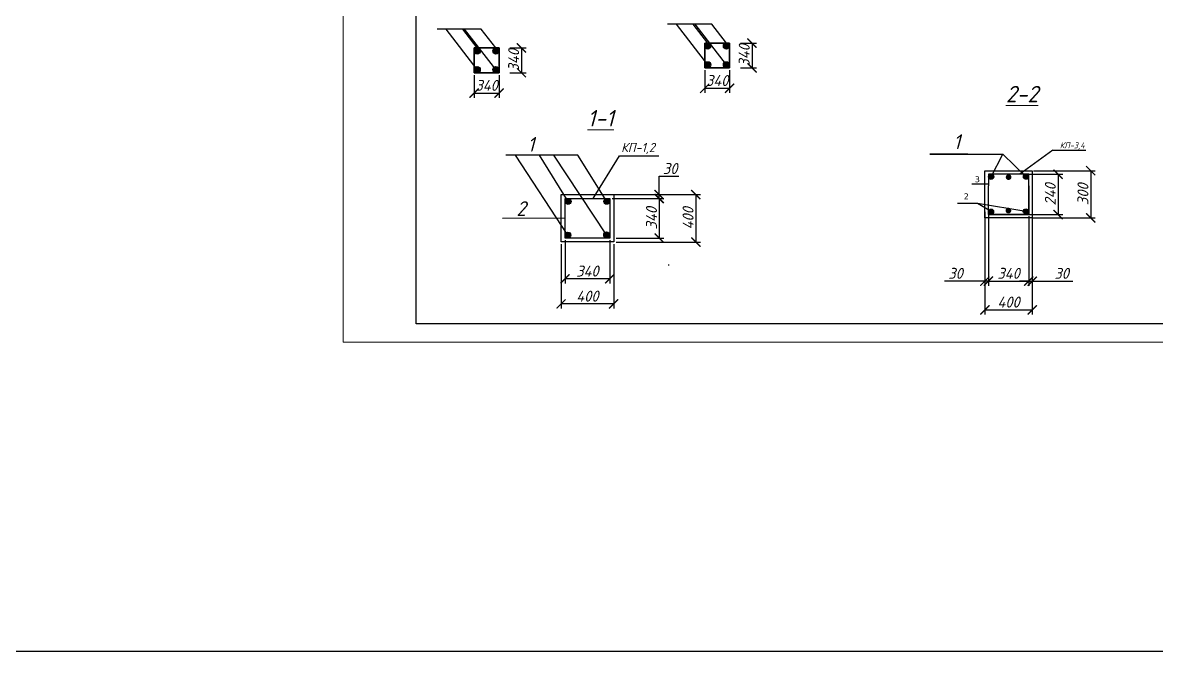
# Model space of a CAD drawing. Header units: millimetres. Extents: x 572274 to 2241483, y -888675 to -304135.
# Drawn here: x 1317688 to 1348696, y -715943 to -698753 of the extents above; entities that cross this region are included whole.
import ezdxf

# ---------------------------------------------------------------- set-up
doc = ezdxf.new("R2010")
doc.units = ezdxf.units.MM
for name, color, linetype in [('выноски', 5, 'Continuous'), ('Размеры', 7, 'Continuous'), ('размеры @ 100', 251, 'Continuous')]:
    doc.layers.add(name, color=color, linetype=linetype)
doc.styles.add('TNRoman', font='timesbd.ttf')
doc.styles.add('ПР', font='isocpeur.ttf', dxfattribs={"width": 0.955, "oblique": 15})
doc.dimstyles.new('ПР', dxfattribs={"dimtxt": 3, "dimasz": 2.5, "dimexe": 1.25, "dimexo": 0.625, "dimtad": 1, "dimtoh": 1, "dimtxsty": 'ПР', "dimblk": 'ARCHTICK', "dimcen": 2.5, "dimadec": 0, "dimazin": 0, "dimtfac": 1, "dimtmove": 0, "dimatfit": 3, "dimfxl": 1, "dimarcsym": 0})

# ---------------------------------------------------------------- blocks, each defined once
blk = doc.blocks.new('_ArchTick')
at = {"color": 0, "linetype": 'ByBlock', "const_width": 0.15}
blk.add_lwpolyline([(-0.5, -0.5), (0.5, 0.5)], dxfattribs=at)
blk = doc.blocks.new('*D1253')
at = {"layer": 'Defpoints', "color": 0, "lineweight": 25, "transparency": 16777216}
for p in [(1345270, -702801), (1345234, -704091), (1346901, -704091)]:
    blk.add_point(p, dxfattribs=at)
at = {"layer": 'Размеры', "color": 0, "lineweight": -2, "transparency": 16777216}
for p, q in [((1345333, -702801), (1347026, -702801)), ((1346901, -702801), (1346901, -704091)), ((1345296, -704091), (1347026, -704091))]:
    blk.add_line(p, q, dxfattribs=at)
at = {"layer": 'Размеры', "color": 0, "lineweight": -2, "transparency": 16777216, "xscale": 250, "yscale": 250, "zscale": 250}
for p, rotation in [((1346901, -702801), 90), ((1346901, -704091), 270)]:
    blk.add_blockref('_ArchTick', p, dxfattribs=dict(at, rotation=rotation))
at = {"layer": 'Размеры', "color": 0, "transparency": 16777216, "insert": (1346689, -703446), "char_height": 300, "attachment_point": 5, "rotation": 90, "style": 'ПР'}
blk.add_mtext('300', dxfattribs=at)
blk = doc.blocks.new('*D1254')
at = {"layer": 'Defpoints', "color": 0, "lineweight": 25, "transparency": 16777216}
for p in [(1345155, -702898), (1345147, -703998), (1346010, -703998)]:
    blk.add_point(p, dxfattribs=at)
at = {"layer": 'Размеры', "color": 0, "lineweight": -2, "transparency": 16777216}
for p, q in [((1345217, -702898), (1346135, -702898)), ((1346010, -702898), (1346010, -703998)), ((1345209, -703998), (1346135, -703998))]:
    blk.add_line(p, q, dxfattribs=at)
at = {"layer": 'Размеры', "color": 0, "lineweight": -2, "transparency": 16777216, "xscale": 250, "yscale": 250, "zscale": 250}
for p, rotation in [((1346010, -702898), 90), ((1346010, -703998), 270)]:
    blk.add_blockref('_ArchTick', p, dxfattribs=dict(at, rotation=rotation))
at = {"layer": 'Размеры', "color": 0, "transparency": 16777216, "insert": (1345797, -703448), "char_height": 300, "attachment_point": 5, "rotation": 90, "style": 'ПР'}
blk.add_mtext('240', dxfattribs=at)
blk = doc.blocks.new('*D1255')
at = {"layer": 'Defpoints', "color": 0, "lineweight": 25, "transparency": 16777216}
for p in [(1344006, -703988), (1345302, -703988), (1345302, -706606)]:
    blk.add_point(p, dxfattribs=at)
at = {"layer": 'Размеры', "color": 0, "lineweight": -2, "transparency": 16777216}
for p, q in [((1344006, -704050), (1344006, -706731)), ((1345302, -704050), (1345302, -706731)), ((1344006, -706606), (1345302, -706606))]:
    blk.add_line(p, q, dxfattribs=at)
at = {"layer": 'Размеры', "color": 0, "lineweight": -2, "transparency": 16777216, "xscale": 250, "yscale": 250, "zscale": 250, "rotation": 180}
blk.add_blockref('_ArchTick', (1344006, -706606), dxfattribs=at)
at = {"layer": 'Размеры', "color": 0, "lineweight": -2, "transparency": 16777216, "xscale": 250, "yscale": 250, "zscale": 250}
blk.add_blockref('_ArchTick', (1345302, -706606), dxfattribs=at)
at = {"layer": 'Размеры', "color": 0, "transparency": 16777216, "insert": (1344654, -706394), "char_height": 300, "attachment_point": 5, "style": 'ПР'}
blk.add_mtext('400', dxfattribs=at)
blk = doc.blocks.new('*D1256')
at = {"layer": 'Defpoints', "color": 0, "lineweight": 25, "transparency": 16777216}
for p in [(1344103, -703998), (1345205, -703994), (1345205, -705820)]:
    blk.add_point(p, dxfattribs=at)
at = {"layer": 'Размеры', "color": 0, "lineweight": -2, "transparency": 16777216}
for p, q in [((1344103, -704061), (1344103, -705945)), ((1345205, -704057), (1345205, -705945)), ((1344103, -705820), (1345205, -705820))]:
    blk.add_line(p, q, dxfattribs=at)
at = {"layer": 'Размеры', "color": 0, "lineweight": -2, "transparency": 16777216, "xscale": 250, "yscale": 250, "zscale": 250, "rotation": 180}
blk.add_blockref('_ArchTick', (1344103, -705820), dxfattribs=at)
at = {"layer": 'Размеры', "color": 0, "lineweight": -2, "transparency": 16777216, "xscale": 250, "yscale": 250, "zscale": 250}
blk.add_blockref('_ArchTick', (1345205, -705820), dxfattribs=at)
at = {"layer": 'Размеры', "color": 0, "transparency": 16777216, "insert": (1344654, -705607), "char_height": 300, "attachment_point": 5, "style": 'ПР'}
blk.add_mtext('340', dxfattribs=at)
blk = doc.blocks.new('*D1257')
at = {"layer": 'Defpoints', "color": 0, "lineweight": 25, "transparency": 16777216}
for p in [(1345205, -703977), (1345302, -703977), (1345302, -705820)]:
    blk.add_point(p, dxfattribs=at)
at = {"layer": 'Размеры', "color": 0, "lineweight": -2, "transparency": 16777216}
for p, q in [((1345205, -704040), (1345205, -705945)), ((1345302, -704040), (1345302, -705945)), ((1345205, -705820), (1344955, -705820)), ((1345205, -705820), (1345302, -705820)), ((1345302, -705820), (1346409, -705820))]:
    blk.add_line(p, q, dxfattribs=at)
at = {"layer": 'Размеры', "color": 0, "lineweight": -2, "transparency": 16777216, "xscale": 250, "yscale": 250, "zscale": 250}
blk.add_blockref('_ArchTick', (1345205, -705820), dxfattribs=at)
at = {"layer": 'Размеры', "color": 0, "lineweight": -2, "transparency": 16777216, "xscale": 250, "yscale": 250, "zscale": 250, "rotation": 180}
blk.add_blockref('_ArchTick', (1345302, -705820), dxfattribs=at)
at = {"layer": 'Размеры', "color": 0, "transparency": 16777216, "insert": (1346105, -705608), "char_height": 300, "attachment_point": 5, "style": 'ПР'}
blk.add_mtext('30', dxfattribs=at)
blk = doc.blocks.new('*D1258')
at = {"layer": 'Defpoints', "color": 0, "lineweight": 25, "transparency": 16777216}
for p in [(1344006, -703866), (1344103, -703866), (1344006, -705820)]:
    blk.add_point(p, dxfattribs=at)
at = {"layer": 'Размеры', "color": 0, "lineweight": -2, "transparency": 16777216}
for p, q in [((1344006, -703929), (1344006, -705945)), ((1344103, -703929), (1344103, -705945)), ((1344006, -705820), (1342900, -705820)), ((1344103, -705820), (1344006, -705820)), ((1344103, -705820), (1344353, -705820))]:
    blk.add_line(p, q, dxfattribs=at)
at = {"layer": 'Размеры', "color": 0, "lineweight": -2, "transparency": 16777216, "xscale": 250, "yscale": 250, "zscale": 250}
blk.add_blockref('_ArchTick', (1344006, -705820), dxfattribs=at)
at = {"layer": 'Размеры', "color": 0, "lineweight": -2, "transparency": 16777216, "xscale": 250, "yscale": 250, "zscale": 250, "rotation": 180}
blk.add_blockref('_ArchTick', (1344103, -705820), dxfattribs=at)
at = {"layer": 'Размеры', "color": 0, "transparency": 16777216, "insert": (1343203, -705607), "char_height": 300, "attachment_point": 5, "style": 'ПР'}
blk.add_mtext('30', dxfattribs=at)
blk = doc.blocks.new('*D1259')
at = {"layer": 'Defpoints', "color": 0, "lineweight": 25, "transparency": 16777216}
for p in [(1332522, -704642), (1333746, -704642), (1332522, -705758)]:
    blk.add_point(p, dxfattribs=at)
at = {"layer": 'Размеры', "color": 0, "lineweight": -2, "transparency": 16777216}
for p, q in [((1332522, -704704), (1332522, -705883)), ((1333746, -704704), (1333746, -705883)), ((1333746, -705758), (1332522, -705758))]:
    blk.add_line(p, q, dxfattribs=at)
at = {"layer": 'Размеры', "color": 0, "lineweight": -2, "transparency": 16777216, "xscale": 250, "yscale": 250, "zscale": 250, "rotation": 180}
blk.add_blockref('_ArchTick', (1332522, -705758), dxfattribs=at)
at = {"layer": 'Размеры', "color": 0, "lineweight": -2, "transparency": 16777216, "xscale": 250, "yscale": 250, "zscale": 250}
blk.add_blockref('_ArchTick', (1333746, -705758), dxfattribs=at)
at = {"layer": 'Размеры', "color": 0, "transparency": 16777216, "insert": (1333134, -705546), "char_height": 300, "attachment_point": 5, "style": 'ПР'}
blk.add_mtext('340', dxfattribs=at)
blk = doc.blocks.new('*D1260')
at = {"layer": 'Defpoints', "color": 0, "lineweight": 25, "transparency": 16777216}
for p in [(1332414, -704750), (1333854, -704750), (1332414, -706443)]:
    blk.add_point(p, dxfattribs=at)
at = {"layer": 'Размеры', "color": 0, "lineweight": -2, "transparency": 16777216}
for p, q in [((1332414, -704812), (1332414, -706568)), ((1333854, -704812), (1333854, -706568)), ((1333854, -706443), (1332414, -706443))]:
    blk.add_line(p, q, dxfattribs=at)
at = {"layer": 'Размеры', "color": 0, "lineweight": -2, "transparency": 16777216, "xscale": 250, "yscale": 250, "zscale": 250, "rotation": 180}
blk.add_blockref('_ArchTick', (1332414, -706443), dxfattribs=at)
at = {"layer": 'Размеры', "color": 0, "lineweight": -2, "transparency": 16777216, "xscale": 250, "yscale": 250, "zscale": 250}
blk.add_blockref('_ArchTick', (1333854, -706443), dxfattribs=at)
at = {"layer": 'Размеры', "color": 0, "transparency": 16777216, "insert": (1333134, -706231), "char_height": 300, "attachment_point": 5, "style": 'ПР'}
blk.add_mtext('400', dxfattribs=at)
blk = doc.blocks.new('*D1261')
at = {"layer": 'Defpoints', "color": 0, "lineweight": 25, "transparency": 16777216}
for p in [(1333746, -703454), (1333746, -703562), (1335095, -703454)]:
    blk.add_point(p, dxfattribs=at)
at = {"layer": 'Размеры', "color": 0, "lineweight": -2, "transparency": 16777216}
for p, q in [((1335095, -703454), (1335095, -702954)), ((1335095, -702954), (1335639, -702954)), ((1333809, -703454), (1335220, -703454)), ((1333809, -703562), (1335220, -703562)), ((1335095, -703562), (1335095, -703454)), ((1335095, -703562), (1335095, -703812))]:
    blk.add_line(p, q, dxfattribs=at)
at = {"layer": 'Размеры', "color": 0, "lineweight": -2, "transparency": 16777216, "xscale": 250, "yscale": 250, "zscale": 250}
for p, rotation in [((1335095, -703454), 270), ((1335095, -703562), 90)]:
    blk.add_blockref('_ArchTick', p, dxfattribs=dict(at, rotation=rotation))
at = {"layer": 'Размеры', "color": 0, "transparency": 16777216, "insert": (1335398, -702741), "char_height": 300, "attachment_point": 5, "style": 'ПР'}
blk.add_mtext('30', dxfattribs=at)
blk = doc.blocks.new('*D1262')
at = {"layer": 'Defpoints', "color": 0, "lineweight": 25, "transparency": 16777216}
for p in [(1333854, -703562), (1333854, -704642), (1335100, -704642)]:
    blk.add_point(p, dxfattribs=at)
at = {"layer": 'Размеры', "color": 0, "lineweight": -2, "transparency": 16777216}
for p, q in [((1333917, -703562), (1335225, -703562)), ((1335100, -703562), (1335100, -704642)), ((1333917, -704642), (1335225, -704642))]:
    blk.add_line(p, q, dxfattribs=at)
at = {"layer": 'Размеры', "color": 0, "lineweight": -2, "transparency": 16777216, "xscale": 250, "yscale": 250, "zscale": 250}
for p, rotation in [((1335100, -703562), 90), ((1335100, -704642), 270)]:
    blk.add_blockref('_ArchTick', p, dxfattribs=dict(at, rotation=rotation))
at = {"layer": 'Размеры', "color": 0, "transparency": 16777216, "insert": (1334888, -704102), "char_height": 300, "attachment_point": 5, "rotation": 90, "style": 'ПР'}
blk.add_mtext('340', dxfattribs=at)
blk = doc.blocks.new('*D1263')
at = {"layer": 'Defpoints', "color": 0, "lineweight": 25, "transparency": 16777216}
for p in [(1333854, -703454), (1333854, -704752), (1336100, -704752)]:
    blk.add_point(p, dxfattribs=at)
at = {"layer": 'Размеры', "color": 0, "lineweight": -2, "transparency": 16777216}
for p, q in [((1333917, -703454), (1336225, -703454)), ((1336100, -703454), (1336100, -704752)), ((1333917, -704752), (1336225, -704752))]:
    blk.add_line(p, q, dxfattribs=at)
at = {"layer": 'Размеры', "color": 0, "lineweight": -2, "transparency": 16777216, "xscale": 250, "yscale": 250, "zscale": 250}
for p, rotation in [((1336100, -703454), 90), ((1336100, -704752), 270)]:
    blk.add_blockref('_ArchTick', p, dxfattribs=dict(at, rotation=rotation))
at = {"layer": 'Размеры', "color": 0, "transparency": 16777216, "insert": (1335888, -704103), "char_height": 300, "attachment_point": 5, "rotation": 90, "style": 'ПР'}
blk.add_mtext('400', dxfattribs=at)
blk = doc.blocks.new('*D1285')
at = {"layer": 'Defpoints', "color": 0, "lineweight": 25, "transparency": 16777216}
for p in [(1330953, -699442), (1330953, -700122), (1331330, -700122)]:
    blk.add_point(p, dxfattribs=at)
at = {"layer": 'Размеры', "color": 0, "lineweight": -2, "transparency": 16777216}
for p, q in [((1331016, -699442), (1331455, -699442)), ((1331330, -699442), (1331330, -700122)), ((1331016, -700122), (1331455, -700122))]:
    blk.add_line(p, q, dxfattribs=at)
at = {"layer": 'Размеры', "color": 0, "lineweight": -2, "transparency": 16777216, "xscale": 250, "yscale": 250, "zscale": 250}
for p, rotation in [((1331330, -699442), 90), ((1331330, -700122), 270)]:
    blk.add_blockref('_ArchTick', p, dxfattribs=dict(at, rotation=rotation))
at = {"layer": 'Размеры', "color": 0, "transparency": 16777216, "insert": (1331118, -699782), "char_height": 300, "attachment_point": 5, "rotation": 90, "style": 'ПР'}
blk.add_mtext('340', dxfattribs=at)
blk = doc.blocks.new('*D1288')
at = {"layer": 'Defpoints', "color": 0, "lineweight": 25, "transparency": 16777216}
for p in [(1330037, -700122), (1330717, -700122), (1330717, -700679)]:
    blk.add_point(p, dxfattribs=at)
at = {"layer": 'Размеры', "color": 0, "lineweight": -2, "transparency": 16777216}
for p, q in [((1330037, -700185), (1330037, -700804)), ((1330717, -700185), (1330717, -700804)), ((1330037, -700679), (1330717, -700679))]:
    blk.add_line(p, q, dxfattribs=at)
at = {"layer": 'Размеры', "color": 0, "lineweight": -2, "transparency": 16777216, "xscale": 250, "yscale": 250, "zscale": 250, "rotation": 180}
blk.add_blockref('_ArchTick', (1330037, -700679), dxfattribs=at)
at = {"layer": 'Размеры', "color": 0, "lineweight": -2, "transparency": 16777216, "xscale": 250, "yscale": 250, "zscale": 250}
blk.add_blockref('_ArchTick', (1330717, -700679), dxfattribs=at)
at = {"layer": 'Размеры', "color": 0, "transparency": 16777216, "insert": (1330377, -700467), "char_height": 300, "attachment_point": 5, "style": 'ПР'}
blk.add_mtext('340', dxfattribs=at)
blk = doc.blocks.new('*D1293')
at = {"layer": 'Defpoints', "color": 0, "lineweight": 25, "transparency": 16777216}
for p in [(1337260, -699310), (1337260, -699990), (1337637, -699990)]:
    blk.add_point(p, dxfattribs=at)
at = {"layer": 'Размеры', "color": 0, "lineweight": -2, "transparency": 16777216}
for p, q in [((1337322, -699310), (1337762, -699310)), ((1337637, -699310), (1337637, -699990)), ((1337322, -699990), (1337762, -699990))]:
    blk.add_line(p, q, dxfattribs=at)
at = {"layer": 'Размеры', "color": 0, "lineweight": -2, "transparency": 16777216, "xscale": 250, "yscale": 250, "zscale": 250}
for p, rotation in [((1337637, -699310), 90), ((1337637, -699990), 270)]:
    blk.add_blockref('_ArchTick', p, dxfattribs=dict(at, rotation=rotation))
at = {"layer": 'Размеры', "color": 0, "transparency": 16777216, "insert": (1337424, -699650), "char_height": 300, "attachment_point": 5, "rotation": 90, "style": 'ПР'}
blk.add_mtext('340', dxfattribs=at)
blk = doc.blocks.new('*D1296')
at = {"layer": 'Defpoints', "color": 0, "lineweight": 25, "transparency": 16777216}
for p in [(1336343, -699990), (1337023, -699990), (1337023, -700547)]:
    blk.add_point(p, dxfattribs=at)
at = {"layer": 'Размеры', "color": 0, "lineweight": -2, "transparency": 16777216}
for p, q in [((1336343, -700052), (1336343, -700672)), ((1337023, -700052), (1337023, -700672)), ((1336343, -700547), (1337023, -700547))]:
    blk.add_line(p, q, dxfattribs=at)
at = {"layer": 'Размеры', "color": 0, "lineweight": -2, "transparency": 16777216, "xscale": 250, "yscale": 250, "zscale": 250, "rotation": 180}
blk.add_blockref('_ArchTick', (1336343, -700547), dxfattribs=at)
at = {"layer": 'Размеры', "color": 0, "lineweight": -2, "transparency": 16777216, "xscale": 250, "yscale": 250, "zscale": 250}
blk.add_blockref('_ArchTick', (1337023, -700547), dxfattribs=at)
at = {"layer": 'Размеры', "color": 0, "transparency": 16777216, "insert": (1336683, -700335), "char_height": 300, "attachment_point": 5, "style": 'ПР'}
blk.add_mtext('340', dxfattribs=at)

msp = doc.modelspace()

# ---------------------------------------------------------------- hatches: boundary and pattern name
h = msp.add_hatch(color=256)
edge = h.paths.add_edge_path()
edge.add_arc((1330119.713, -699527.02), 83.565, 0, 360)
h = msp.add_hatch(color=256)
edge = h.paths.add_edge_path()
edge.add_arc((1330631.319, -699527.02), 83.565, 0, 360)
h = msp.add_hatch(color=256)
edge = h.paths.add_edge_path()
edge.add_arc((1336426.143, -699394.588), 83.565, 0, 360)
h = msp.add_hatch(color=256)
edge = h.paths.add_edge_path()
edge.add_arc((1336937.749, -699394.588), 83.565, 0, 360)
h = msp.add_hatch(color=256)
edge = h.paths.add_edge_path()
edge.add_arc((1336428.603, -699903.35), 83.565, 0, 360)
h = msp.add_hatch(color=256)
edge = h.paths.add_edge_path()
edge.add_arc((1336937.749, -699903.35), 83.565, 0, 360)
h = msp.add_hatch(color=256)
edge = h.paths.add_edge_path()
edge.add_arc((1330122.173, -700035.781), 83.565, 0, 360)
h = msp.add_hatch(color=256)
edge = h.paths.add_edge_path()
edge.add_arc((1330631.319, -700035.781), 83.565, 0, 360)
for points in [[(1344250.817, -702966.679, 1), (1344109.551, -702966.679, 1)], [(1344733.527, -702976.652, 1), (1344576.565, -702976.652, 1)], [(1345203.075, -702965.161, 1), (1345061.809, -702965.161, 1)], [(1332686.175, -703643.642, 1), (1332529.213, -703643.642, 1)], [(1333742.045, -703640.726, 1), (1333585.083, -703640.726, 1)], [(1332552.183, -703586.816, 0.192174364), (1332530.618, -703640.852, 1), (1332687.58, -703640.852, 0.192174364), (1332666.015, -703586.816)], [(1333608.053, -703583.9, 0.192174364), (1333586.488, -703637.936, 1), (1333743.45, -703637.936, 0.192174364), (1333721.885, -703583.9)], [(1344244.931, -703919.588, 1), (1344103.665, -703919.588, 1)], [(1344124.338, -703868.444, 0.192174364), (1344104.93, -703917.076, 1), (1344246.196, -703917.076, 0.192174364), (1344226.788, -703868.444)], [(1344572.307, -703890.717, 1), (1344729.269, -703890.717, 1)], [(1345197.268, -703915.669, 1), (1345056.002, -703915.669, 1)], [(1345076.675, -703864.526, 0.192174364), (1345057.267, -703913.158, 1), (1345198.533, -703913.158, 0.192174364), (1345179.124, -703864.526)], [(1332679.635, -704559.145, 1), (1332522.673, -704559.145, 1)], [(1332545.643, -704502.319, 0.192174364), (1332524.078, -704556.354, 1), (1332681.04, -704556.354, 0.192174364), (1332659.475, -704502.319)], [(1333580.824, -704554.791, 1), (1333737.787, -704554.791, 1)], [(1333603.794, -704497.965, 0.192174364), (1333582.23, -704552.001, 1), (1333739.192, -704552.001, 0.192174364), (1333717.627, -704497.965)]]:
    msp.add_hatch(color=256).paths.add_polyline_path(points)

# ---------------------------------------------------------------- linework, layer by layer
at = {"color": 0}
for p, q in [((1330232.165, -698925.853), (1329022.862, -698925.853)), ((1330122.173, -700035.781), (1329267.637, -698925.853)), ((1330119.713, -699443.455), (1329723.019, -698925.853)), ((1330631.319, -700035.781), (1329776.783, -698925.853)), ((1330628.859, -699443.455), (1330232.165, -698925.853)), ((1336538.595, -698793.421), (1335329.292, -698793.421)), ((1336428.603, -699903.35), (1335574.067, -698793.421)), ((1336426.143, -699311.023), (1336029.449, -698793.421)), ((1336937.749, -699903.35), (1336083.213, -698793.421)), ((1336935.289, -699311.023), (1336538.595, -698793.421))]:
    msp.add_line(p, q, dxfattribs=at)
at = {"lineweight": 35}
for p, q in [((1330036.694, -699442.315), (1330716.694, -699442.315)), ((1330036.694, -700122.315), (1330036.694, -699442.315)), ((1330716.694, -699442.315), (1330716.694, -700122.315)), ((1336343.124, -699309.883), (1337023.124, -699309.883)), ((1336343.124, -699989.883), (1336343.124, -699309.883)), ((1337023.124, -699309.883), (1337023.124, -699989.883)), ((1330716.694, -700122.315), (1330036.694, -700122.315)), ((1337023.124, -699989.883), (1336343.124, -699989.883))]:
    msp.add_line(p, q, dxfattribs=at)
for p, q in [((1330716.694, -699442.315), (1330716.694, -700122.315)), ((1337023.124, -699309.883), (1337023.124, -699989.883)), ((1344006.246, -702801.171), (1345302.246, -702801.171)), ((1344006.246, -703584.348), (1344006.246, -702801.171)), ((1345302.246, -702801.171), (1345302.246, -704091.321)), ((1332414.429, -703453.96), (1333854.429, -703453.96)), ((1332414.429, -704186.657), (1332414.429, -703453.96)), ((1333854.429, -703453.96), (1333854.429, -704749.96)), ((1344006.246, -704091.321), (1344006.246, -703584.348)), ((1332414.429, -704749.96), (1332414.429, -704186.657)), ((1345302.246, -704091.321), (1344006.246, -704091.321)), ((1344103.446, -703998.171), (1345205.046, -703998.171)), ((1345205.046, -703998.171), (1344654.246, -703994.121)), ((1333854.429, -704749.96), (1332414.429, -704749.96))]:
    msp.add_line(p, q)
at = {"lineweight": 30}
for p, q in [((1344105.046, -702898.171), (1344103.446, -703216.521)), ((1345205.046, -702898.171), (1344105.046, -702898.171)), ((1345205.046, -703998.171), (1345205.046, -702898.171)), ((1344103.446, -703994.121), (1344103.446, -703216.521)), ((1345205.046, -703216.521), (1345205.046, -703994.121)), ((1332522.429, -703561.96), (1333746.429, -703561.96)), ((1332522.429, -704641.96), (1332522.429, -703561.96)), ((1333746.429, -703561.96), (1333746.429, -704641.96)), ((1345205.046, -703994.121), (1344103.446, -703994.121)), ((1333746.429, -704641.96), (1332522.429, -704641.96)), ((1335343.729, -705374.284), (1335370.388, -705374.284))]:
    msp.add_line(p, q, dxfattribs=at)
at = {"color": 1, "lineweight": 30}
msp.add_line((1309214.279, -715942.743), (1382666.64, -715942.743), dxfattribs=at)
at = {"color": 250, "lineweight": 0}
msp.add_lwpolyline([(1326450.001, -677785.326), (1368450.001, -677785.326), (1368450.001, -707485.326), (1326450.001, -707485.326)], close=True, dxfattribs=at)
at = {"color": 1, "lineweight": 30}
msp.add_lwpolyline([(1328450.001, -678285.326), (1367950.001, -678285.326), (1367950.001, -706985.326), (1328450.001, -706985.326)], close=True, dxfattribs=at)
for centre, radius in [((1330119.713, -699527.02), 83.565), ((1330631.319, -699527.02), 83.565), ((1336426.143, -699394.588), 83.565), ((1336937.749, -699394.588), 83.565), ((1336428.603, -699903.35), 83.565), ((1336937.749, -699903.35), 83.565), ((1330122.173, -700035.781), 83.565), ((1330631.319, -700035.781), 83.565), ((1344180.184, -702966.679), 70.633), ((1345132.442, -702965.161), 70.633), ((1332607.694, -703643.642), 78.481), ((1333663.564, -703640.726), 78.481), ((1344174.298, -703919.588), 70.633), ((1345126.635, -703915.669), 70.633), ((1332601.154, -704559.145), 78.481), ((1333659.306, -704554.791), 78.481)]:
    msp.add_circle(centre, radius)
at = {"layer": 'выноски'}
for p, q in [((1345862.377, -702241.898), (1344960.427, -702898.171)), ((1345862.377, -702241.898), (1346769.944, -702241.898)), ((1332220.539, -702373.976), (1330907.247, -702373.976)), ((1332877.185, -702373.976), (1330907.247, -702373.976)), ((1332601.154, -704559.145), (1331164.669, -702376.892)), ((1332607.694, -703643.642), (1331821.315, -702376.892)), ((1333657.024, -704556.229), (1332220.539, -702373.976)), ((1333663.564, -703640.726), (1332877.185, -702373.976)), ((1333294.663, -703561.96), (1334009.183, -702395.511)), ((1334009.183, -702395.511), (1335091.468, -702395.511)), ((1343544.683, -702352.243), (1342500.801, -702352.243)), ((1342500.801, -702352.243), (1344497.965, -702352.243)), ((1344180.184, -702966.679), (1344497.965, -702352.243)), ((1345132.442, -702965.161), (1344497.965, -702352.243)), ((1344103.689, -703168.191), (1343646.765, -703168.191)), ((1343801.815, -703694.697), (1343261.47, -703696.518)), ((1344174.298, -703919.588), (1343801.815, -703694.697)), ((1345126.635, -703915.669), (1343801.815, -703694.697)), ((1332522.429, -704101.96), (1330808.848, -704104.99))]:
    msp.add_line(p, q, dxfattribs=at)

# ---------------------------------------------------------------- texts
at = {"color": 5, "lineweight": 13, "insert": (1344583.571, -700480.781), "char_height": 450, "attachment_point": 1, "style": 'ПР'}
msp.add_mtext('{\\L2-2}', dxfattribs=at)
at = {"color": 5, "lineweight": 13, "insert": (1333133.328, -701139.571), "char_height": 450, "width": 1440.47643, "attachment_point": 1, "style": 'ПР'}
msp.add_mtext('{\\L1-1} {\\L   }', dxfattribs=at)
at = {"layer": 'выноски', "attachment_point": 1}
for s, insert, char_height, width, style in [('1', (1331493.153, -701879.192), 400, 1264.02926, 'ПР'), ('1', (1343144.123, -701806.251), 400, 1137.62633, 'ПР'), ('КП-3,4', (1346057.416, -702025.654), 162, 1552.66248, 'ПР'), ('КП-1,2', (1334057.553, -702040.322), 250, 1264.02926, 'ПР'), ('{\\fVerdana|b0|i0|c0|p34;3}', (1343730.351, -702954.574), 162, 1137.62633, 'TNRoman'), ('{\\fVerdana|b0|i0|c0|p34;2}', (1343428.98, -703421.34), 162, 1137.62633, 'TNRoman'), ('2', (1331191.413, -703635.563), 400, 1264.02926, 'ПР')]:
    msp.add_mtext(s, dxfattribs=dict(at, insert=insert, char_height=char_height, width=width, style=style))

# ---------------------------------------------------------------- dimensions: what is measured, and where the dimension line sits
at = {"layer": 'размеры @ 100'}
for base, p1, p2, angle, picture, middle in [((1337636.555, -699989.883), (1337259.84, -699309.883), (1337259.84, -699989.883), 90, '*D1293', (1337636.555, -699649.883)), ((1331330.125, -700122.315), (1330953.41, -699442.315), (1330953.41, -700122.315), 90, '*D1285', (1331330.125, -699782.315)), ((1330716.694, -700679.471), (1330036.694, -700122.315), (1330716.694, -700122.315), 180, '*D1288', (1330376.694, -700679.471)), ((1337023.124, -700547.039), (1336343.124, -699989.883), (1337023.124, -699989.883), 180, '*D1296', (1336683.124, -700547.039))]:
    dim = msp.add_linear_dim(base=base, p1=p1, p2=p2, angle=angle, text='340', dimstyle='ПР', override={"dimscale": 100, "dimtix": 0, "dimtofl": 1, "dimtmove": 0, "dimatfit": 3}, dxfattribs=at)
    dim.commit()
    dim.dimension.update_dxf_attribs({"geometry": picture, "text_midpoint": middle, "dimtype": 160})
for base, p1, p2, text, picture, middle in [((1335095.163, -703453.96), (1333746.429, -703561.96), (1333746.429, -703453.96), '30', '*D1261', (1335398.405, -702741.46)), ((1346009.518, -703997.742), (1345154.834, -702898.171), (1345146.749, -703997.742), '240', '*D1254', (1345797.018, -703447.957)), ((1346901.269, -704091.321), (1345270.44, -702801.171), (1345233.944, -704091.321), '300', '*D1253', (1346688.769, -703446.246)), ((1336100.329, -704752.21), (1333854.429, -703453.96), (1333854.429, -704752.21), '400', '*D1263', (1335887.829, -704103.085)), ((1335100.329, -704641.96), (1333854.429, -703561.96), (1333854.429, -704641.96), '340', '*D1262', (1334887.829, -704101.96))]:
    dim = msp.add_linear_dim(base=base, p1=p1, p2=p2, angle=90, text=text, dimstyle='ПР', override={"dimscale": 100, "dimtix": 0, "dimtofl": 1, "dimtmove": 0, "dimatfit": 3}, dxfattribs=at)
    dim.commit()
    dim.dimension.update_dxf_attribs({"geometry": picture, "text_midpoint": middle})
for base, p1, p2, text, picture, middle in [((1344006.246, -705819.804), (1344103.446, -703866.083), (1344006.246, -703866.083), '30', '*D1258', (1343203.004, -705607.304)), ((1345302.246, -706606.283), (1344006.246, -703987.761), (1345302.246, -703987.761), '400', '*D1255', (1344654.246, -706393.783)), ((1345205.046, -705819.804), (1344103.446, -703998.171), (1345205.046, -703994.121), '340', '*D1256', (1344654.246, -705607.304)), ((1345302.246, -705820.144), (1345205.046, -703977.175), (1345302.246, -703977.175), '30', '*D1257', (1346105.489, -705607.644)), ((1332414.429, -706443.321), (1333854.429, -704749.96), (1332414.429, -704749.96), '400', '*D1260', (1333134.429, -706230.821)), ((1332522.429, -705758.233), (1333746.429, -704641.96), (1332522.429, -704641.96), '340', '*D1259', (1333134.429, -705545.733))]:
    dim = msp.add_linear_dim(base=base, p1=p1, p2=p2, text=text, dimstyle='ПР', override={"dimscale": 100, "dimtix": 0, "dimtofl": 1, "dimtmove": 0, "dimatfit": 3}, dxfattribs=at)
    dim.commit()
    dim.dimension.update_dxf_attribs({"geometry": picture, "text_midpoint": middle})

doc.saveas('drawing.dxf')
